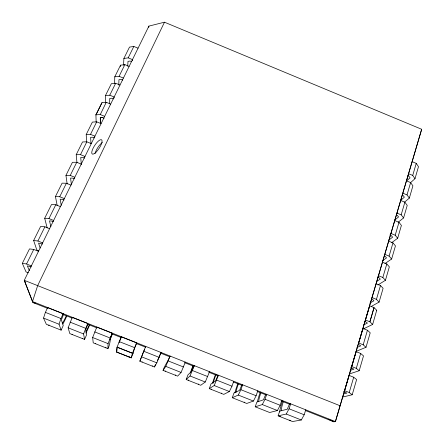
<?xml version="1.0" encoding="UTF-8"?>
<svg xmlns="http://www.w3.org/2000/svg" width="444" height="444" viewBox="0 0 444 444"><rect width="100%" height="100%" fill="white"/><g stroke="black" fill="none" stroke-linecap="round" stroke-linejoin="round"><path stroke-width="0.67" d="M105.444 102.903L105.45 95.599L111.344 83.711L115.673 83.244L119.958 85.009M165.246 371.24L165.246 370.901M109.662 103.818L109.735 98.435L111.894 98.241L113.503 98.901M114.069 98.046L114.097 96.97L109.773 95.194L105.45 95.599M114.591 83.722L114.768 76.812L120.529 65.196L124.858 64.63L129.093 66.378M107.925 348.645L108.059 343.617L112.227 333.194L96.798 327.084L92.652 337.523L93.218 342.829L107.925 348.645C110.612 343.8 109.79 338.123 112.227 333.194M118.776 85.009L118.97 79.676L121.134 79.432L122.722 80.087M120.474 66.55L120.529 65.196M123.549 65.307L123.876 58.453L129.504 47.103L133.833 46.437L138.017 48.168M127.717 66.184L128 61.339L130.164 61.05L131.735 61.699M132.34 60.75L132.417 59.59L128.205 57.848L123.876 58.453M148.762 27.345L148.89 26.113L164.474 22.2L421.672 129.271L335.42 421.584L333.894 421.8L305.544 410.567M133.156 353.169L131.219 357.853L116.556 352.053L117.094 347.191L119.258 341.553M121.168 337.573L121.279 336.785L136.663 342.879L136.452 343.628M121.195 337.518L121.301 336.724L119.231 341.614L134.682 347.663L132.462 353.269L117.094 347.191M279.681 411.965L280.025 409.862A15.201 2.986 -70.4 0 1 282.606 400.943M257.415 401.798L257.581 400.982A15.218 2.492 -70 0 1 260.317 392.108M152.281 366.111L152.353 365.806M234.882 392.885L235.076 392.08A15.235 1.998 -69.6 0 1 237.962 383.25M131.219 357.853L132.484 353.213L117.122 347.136L116.578 351.998L131.246 357.797M133.133 353.224L134.388 348.734M421.672 129.271L335.42 421.584L32.49 301.531L24.281 280.319L148.89 26.113M352.209 394.755L356.626 379.553L353.696 377.239L349.123 375.413L344.611 390.692L349.217 392.529L352.209 394.755L342.64 397.069M359.196 370.729L363.508 355.899L360.656 353.457L356.144 351.648L351.742 366.55L356.293 368.37L359.196 370.729L349.478 373.931M366.011 347.291L370.218 332.822L367.449 330.258L362.992 328.466L358.697 343.001L363.192 344.805L366.011 347.291L356.077 351.371M363.12 329.06L372.66 324.425L376.717 310.284M371.256 306.454L379.098 302.092L383.105 288.306L380.486 285.514L376.14 283.755M377.9 284.987L385.436 280.303L389.349 266.844L386.802 263.952L382.506 262.204M384.926 263.597L391.625 259.03L395.449 245.887L392.962 242.89L388.722 241.159M391.752 242.624L397.669 238.25L401.404 225.408L398.99 222.322L394.799 220.601M398.146 222.25L403.574 217.949L407.226 205.394L404.873 202.22L400.732 200.516M404.634 202.076L409.346 198.102L412.914 185.836L410.622 182.578L406.532 180.886M410.439 182.756L414.985 178.704L418.476 166.711L416.244 163.37L412.199 161.699M379.098 302.092L376.429 299.367L380.486 285.514M385.436 280.303L382.839 277.472L386.802 263.952M391.625 259.03L389.099 256.099L392.962 242.89M397.669 238.25L395.21 235.22L398.99 222.322M403.574 217.949L401.182 214.829L404.873 202.22M409.346 198.102L407.015 194.899L410.622 182.578M414.985 178.704L412.72 175.419L416.244 163.37M349.217 392.529L353.696 377.239M356.293 368.37L360.656 353.457M363.192 344.805L367.449 330.258M365.484 320.03L369.674 305.849M278.127 415.856L286.258 414.041L289.072 408.796L290.665 403.846L289.433 404.179L287.24 409.251L279.665 411.127L278.127 415.856L292.507 421.539L301.31 419.996L304.184 414.779L305.733 409.818M43.54 318.098L45.377 312.365L47.619 307.592L63.142 313.747L63.425 314.691L61.383 319.902L63.231 325.574L61.133 330.147L46.343 324.303L43.54 318.098L59.041 324.225L61.133 330.147M255.239 406.809L262.304 404.567L265.024 399.273L266.683 394.339L265.606 394.738L263.431 399.822L256.837 402.098L255.239 406.809L269.663 412.509L277.4 410.539L280.181 405.278L281.796 400.333M59.041 324.225L60.939 318.531L63.142 313.747M68.132 327.822L72.244 317.355L87.718 323.487L87.834 324.364L85.781 329.559L86.597 334.815L84.565 339.41L69.813 333.577L68.132 327.822L83.583 333.938L84.565 339.41M232.29 397.735L238.284 395.066L240.909 389.727L242.629 384.809L241.714 385.27L239.555 390.37L233.944 393.04L232.29 397.735L246.753 403.457L253.424 401.054L256.11 395.743L257.786 390.814M83.583 333.938L87.718 323.487M209.274 388.639L214.191 385.536L218.504 375.247L217.749 375.774L215.606 380.891L210.989 383.96L209.274 388.639L223.782 394.372L229.376 391.541L231.968 386.186L233.711 381.274M186.197 379.52L190.032 375.979L194.311 365.662L193.712 366.25L191.586 371.378L187.973 374.853L186.197 379.52L200.744 385.27L205.261 382.001L209.557 371.7L208.863 372.255L217.91 375.84M159.712 355.572L161.05 352.475L156.815 362.837L154.473 366.977L139.849 361.2L144.455 349.528M143.345 352.281L139.849 361.2M145.438 347.125L145.71 346.398L143.728 351.243L159.113 357.337M119.092 342.746L120.94 338.117M163.053 370.374L165.801 366.394L170.046 356.044C168.254 361.1 164.707 365.246 163.053 370.374L177.639 376.135L181.074 372.433L185.337 362.104L184.804 362.72M134.36 348.79L135.481 345.97M154.473 366.977L155.4 364.657M134.66 347.719L136.685 342.824M135.459 346.031L136.475 343.573M142.047 362.065L142.163 361.777M158.797 357.759L159.485 356.116M116.556 352.053L117.066 350.843M164.474 22.2L37.685 285.581L32.49 301.531L32.978 302.558L47.797 308.436M33.744 249.434L29.493 248.901L22.328 263.353L26.562 263.98L33.744 249.434L38.489 251.332M44.9 226.817L40.632 226.429L33.65 240.515L37.907 240.998L44.9 226.817L49.589 228.699M47.158 227.922L44.689 218.259L48.957 218.592L55.778 204.767L60.406 206.627M57.215 205.705L55.45 196.548L59.735 196.748L66.389 183.261L70.951 185.109M67.161 183.96L65.951 175.374L70.246 175.441L76.74 162.282L81.246 164.114M76.967 162.687L76.202 154.712L80.503 154.651L86.835 141.814L91.286 143.623M86.636 141.869L86.203 134.543L90.515 134.365L96.698 121.834L101.088 123.626M109.773 95.194L115.673 83.244M114.768 76.812L119.097 76.307L124.858 64.63M128.205 57.848L133.833 46.437M96.165 122.172L95.915 114.83L101.948 102.664L106.321 102.32M44.689 218.259L51.498 204.523L55.778 204.767M55.45 196.548L62.099 183.15L66.389 183.261M65.951 175.374L72.439 162.299L76.74 162.282M76.202 154.712L82.528 141.952L86.835 141.814M86.203 134.543L92.38 122.083L96.698 121.834M95.965 114.852L101.998 102.686M157.287 360.611L158.569 358.308M129.021 356.982L129.232 356.665M406.526 181.035L410.056 177.833L408.913 176.196L407.897 175.78M400.704 200.322L404.373 197.169L403.196 195.576L402.175 195.149M394.405 220.313L398.557 216.95L397.352 215.396L396.32 214.968M388.827 240.043L392.613 237.185L391.375 235.675L389.799 235.031M105.722 347.774L106.027 347.558M382.584 260.65L386.524 257.897L385.253 256.432L384.193 255.999M376.95 281.224L380.292 279.098L378.987 277.689L377.378 277.034M369.846 303.13L373.915 300.804L372.572 299.45L371.484 299.006M95.427 343.706L95.782 343.506M363.736 324.869L367.432 323.066L364.896 321.295M356.921 347.469L360.733 345.848L358.203 344.156M82.351 338.539L82.778 338.367M350.116 370.485L353.874 369.197L350.721 367.338M72.028 334.454L72.505 334.304M343.556 393.967L346.842 393.134L343.617 391.336M48.563 325.18L49.167 325.08M95.915 114.83L100.283 114.558L106.271 102.298L110.661 104.101M102.436 117.499L100.277 117.632L100.366 123.732L100.327 117.654L102.486 117.516L104.118 118.187M35.575 303.213L32.978 302.558L24.281 280.319L339.987 405.711M45.377 312.365L60.939 318.531M70.069 322.144L85.587 328.288M94.689 331.896L110.156 338.017M168.132 360.905L183.466 366.977M192.463 370.54L207.753 376.595M216.722 380.147L231.968 386.186M240.909 389.727L256.11 395.743M265.024 399.273L280.181 405.278M289.072 408.796L304.184 414.779M141.497 356.776L156.815 362.837M165.801 366.394L181.074 372.433M190.032 375.979L205.261 382.001M214.191 385.536L229.376 391.541M238.284 395.066L253.424 401.054M262.304 404.567L277.4 410.539M286.258 414.041L301.31 419.996M92.652 337.523L108.059 343.617M28.299 272.799L26.03 271.894L22.328 263.353M62.621 314.308L72.283 318.137M87.751 324.264L96.77 327.839M112.238 333.966L121.256 337.54M136.075 343.412L145.743 347.241M160.562 353.113L169.586 356.693M185.048 362.82L194.067 366.394M233.378 381.968L242.396 385.542M257.215 391.414L266.239 394.988M281.058 400.865L289.433 404.184M37.907 240.998L42.63 242.885M42.452 244.039L38.567 243.09L40.127 248.046M38.728 250.732L36.808 249.966L33.65 240.515M26.562 263.98L31.358 265.889M31.252 266.905L27.345 265.873L29.332 270.69M48.957 218.592L53.624 220.463M53.374 221.745L51.637 221.051L49.5 220.873L50.855 226.557M59.735 196.748L64.341 198.601M365.429 320.007L369.919 321.817L374.07 307.625L369.619 305.827M64.03 200.005L62.315 199.317L60.173 199.212L61.25 205.344M70.246 175.441L74.792 177.278M372.05 297.597L376.429 299.367M74.42 178.799L72.727 178.116L70.579 178.077L71.345 184.227M90.515 134.365L94.944 136.169M384.826 254.357L389.099 256.099M94.455 137.906L92.807 137.235L90.648 137.318L90.931 143.445M80.503 154.651L84.987 156.471M378.516 275.718L382.839 277.472M84.56 158.108L82.889 157.426L80.736 157.448L81.296 164.286M100.233 114.535L104.656 116.345M390.986 233.494L395.21 235.22M397.008 213.114L401.182 214.829M408.641 173.737L412.72 175.419M119.097 76.307L123.36 78.061M402.891 193.201L407.015 194.899M328.238 419.219L333.894 421.8M289.721 420.107L290.354 420.69M372.66 324.425L369.863 321.795L374.02 307.603L376.767 310.306M279.703 416.145L280.286 416.711M24.825 281.485L25.735 282.478M244.183 402.103L244.583 402.597M221.323 393.068L221.606 393.517M211.222 389.072L211.455 389.499M198.396 384.005L198.562 384.404M188.267 380.003L188.384 380.38M175.402 374.919L175.458 375.274M96.798 327.084L96.853 327.938M95.049 153.646A8.48 2.686 -56.7 0 1 102.386 142.474M281.335 410.561A10.262 2.015 -70.4 0 1 283.305 401.798M212.51 383.15A15.257 1.499 -69.1 0 1 215.551 374.37M213.214 383.172A10.301 1.016 -69.1 0 1 216.017 374.481M258.663 401.592A10.273 1.682 -70 0 1 260.861 392.907M235.931 392.596A10.29 1.349 -69.6 0 1 238.361 383.988M190.282 373.016A15.274 0.999 -68.7 0 1 193.079 365.468M191.214 371.462A10.317 0.677 -68.7 0 1 193.401 365.512M89.821 324.608A15.379 1.321 -66.8 0 1 85.903 333.117M89.46 324.386A10.384 0.894 -66.8 0 1 85.942 331.818M66.755 316.139A15.401 1.837 -66.3 0 1 62.926 324.026M66.495 315.284A10.401 1.243 -66.3 0 1 62.26 323.504M112.576 333.627A15.351 0.805 -67.2 0 1 110.168 339.205M112.365 333.466A10.367 0.544 -67.2 0 1 109.807 339.299M95.893 152.331A8.503 2.653 -56.7 0 0 101.815 140.021A8.503 2.653 -56.7 0 0 93.04 148.352A8.503 2.653 -56.7 0 0 95.893 152.331"/></g></svg>
